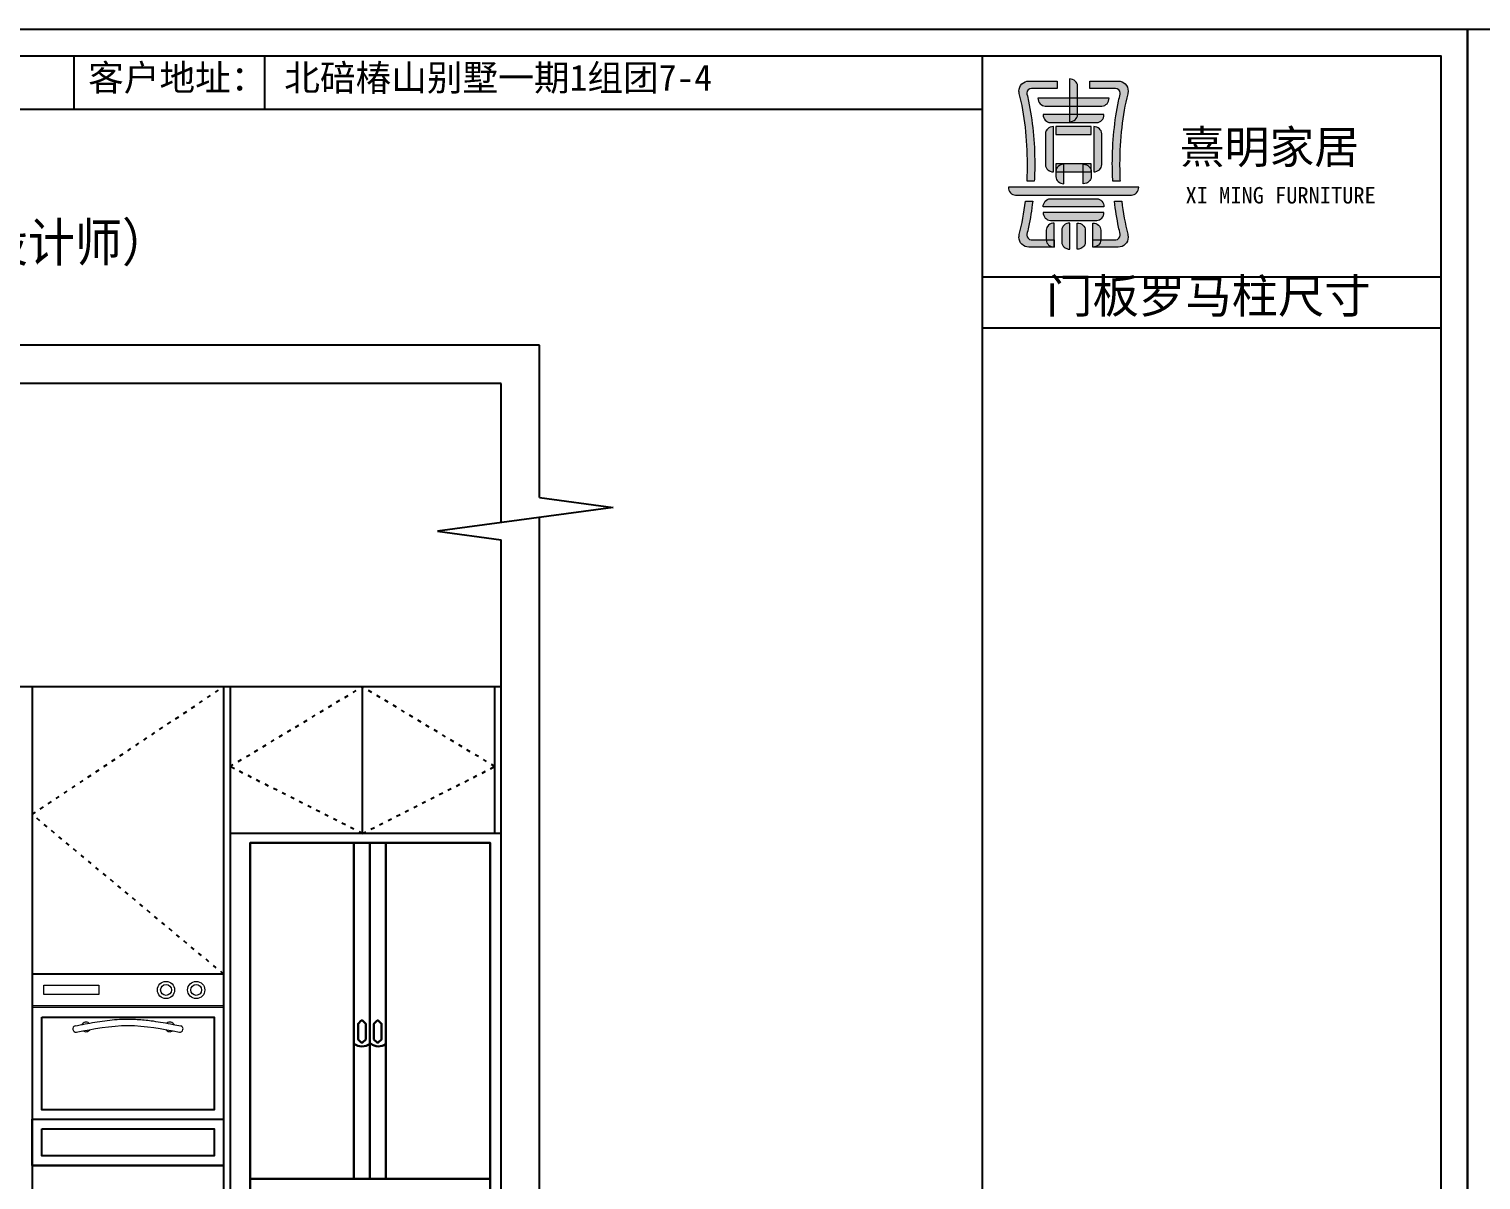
# Model space of a CAD drawing. Header units: millimetres. Extents: x -497855 to 324262, y -590254 to -173602.
# Drawn here: x -483856 to -479305, y -574011 to -570405 of the extents above; entities that cross this region are included whole.
import ezdxf

# ---------------------------------------------------------------- set-up
doc = ezdxf.new("R2010")
doc.units = ezdxf.units.MM
doc.linetypes.add('ACAD_ISO03W100', pattern=[30, 12, -18])
doc.linetypes.add('CENTERX2', pattern=[4, 2.5, -0.5, 0.5, -0.5])
for name, color, linetype in [('_U+56FE_U+5C42 1', 7, 'Continuous'), ('C', 145, 'Continuous'), ('水电图层', 4, 'Continuous')]:
    doc.layers.add(name, color=color, linetype=linetype)
doc.layers.add('实物线', color=7, linetype='Continuous', lineweight=20)
doc.styles.get("Standard").update_dxf_attribs({"font": 'txt', "bigfont": 'gbcbig.shx'})
doc.styles.add('宋体', font='', dxfattribs={"width": 0.9})
doc.styles.get('宋体').set_extended_font_data('SimSun')

# ---------------------------------------------------------------- blocks, each defined once
blk = doc.blocks.new('block 6')
at = {"layer": '_U+56FE_U+5C42 1'}
h = blk.add_hatch(color=12, dxfattribs=at)
h.dxf.hatch_style = 2
edge = h.paths.add_edge_path()
edge.add_spline(control_points=[(-140.58, 48.536), (-140.58, 48.536), (-140.58, 48.536), (-140.58, 48.536), (-140.58, 48.536), (-140.58, 48.768), (-140.75, 48.957), (-140.958, 48.957), (-140.958, 48.957), (-143.396, 48.957), (-143.396, 48.957), (-143.605, 48.957), (-143.774, 48.768), (-143.774, 48.536), (-143.774, 48.536), (-143.774, 48.536), (-143.774, 48.536), (-143.774, 48.536), (-140.58, 48.536), (-140.58, 48.536), (-140.58, 48.536)], knot_values=[0, 0, 0, 0, 0.0001, 0.0002, 1, 1, 1, 2, 2, 2, 3, 3, 3, 4, 4, 4, 5, 5, 5, 6, 6, 6, 6], degree=3, periodic=0)
h = blk.add_hatch(color=12, dxfattribs=at)
h.dxf.hatch_style = 2
edge = h.paths.add_edge_path()
edge.add_spline(control_points=[(-140.58, 48.246), (-140.58, 48.246), (-140.58, 48.246), (-140.58, 48.246), (-140.58, 48.246), (-140.58, 48.014), (-140.75, 47.825), (-140.958, 47.825), (-140.958, 47.825), (-143.396, 47.825), (-143.396, 47.825), (-143.605, 47.825), (-143.774, 48.014), (-143.774, 48.246), (-143.774, 48.246), (-143.774, 48.246), (-143.774, 48.246), (-143.774, 48.246), (-140.58, 48.246), (-140.58, 48.246), (-140.58, 48.246)], knot_values=[0, 0, 0, 0, 0.0001, 0.0002, 1, 1, 1, 2, 2, 2, 3, 3, 3, 4, 4, 4, 5, 5, 5, 6, 6, 6, 6], degree=3, periodic=0)
at = {"layer": '_U+56FE_U+5C42 1', "lineweight": 0}
for points in [[(-140.58, 48.536), (-140.58, 48.536), (-140.58, 48.536), (-140.58, 48.536), (-140.58, 48.768), (-140.75, 48.957), (-140.958, 48.957), (-140.958, 48.957), (-143.396, 48.957), (-143.396, 48.957), (-143.605, 48.957), (-143.774, 48.768), (-143.774, 48.536), (-143.774, 48.536), (-143.774, 48.536), (-143.774, 48.536), (-143.774, 48.536), (-140.58, 48.536), (-140.58, 48.536)], [(-140.58, 48.246), (-140.58, 48.246), (-140.58, 48.246), (-140.58, 48.246), (-140.58, 48.014), (-140.75, 47.825), (-140.958, 47.825), (-140.958, 47.825), (-143.396, 47.825), (-143.396, 47.825), (-143.605, 47.825), (-143.774, 48.014), (-143.774, 48.246), (-143.774, 48.246), (-143.774, 48.246), (-143.774, 48.246), (-143.774, 48.246), (-140.58, 48.246), (-140.58, 48.246)]]:
    blk.add_open_spline(points, degree=3, knots=[0, 0, 0, 0, 1, 1, 1, 2, 2, 2, 3, 3, 3, 4, 4, 4, 5, 5, 5, 6, 6, 6, 6], dxfattribs=at)
blk = doc.blocks.new('block 7')
at = {"layer": '_U+56FE_U+5C42 1'}
h = blk.add_hatch(color=12, dxfattribs=at)
h.dxf.hatch_style = 2
edge = h.paths.add_edge_path()
edge.add_spline(control_points=[(-143.188, 46.417), (-143.188, 46.417), (-143.188, 46.417), (-143.188, 46.417), (-143.188, 46.417), (-143.421, 46.417), (-143.609, 46.586), (-143.609, 46.795), (-143.609, 46.795), (-143.609, 47.304), (-143.609, 47.304), (-143.609, 47.513), (-143.421, 47.682), (-143.188, 47.682), (-143.188, 47.682), (-143.188, 47.682), (-143.188, 47.682), (-143.188, 47.682), (-143.188, 46.417), (-143.188, 46.417), (-143.188, 46.417)], knot_values=[0, 0, 0, 0, 0.0001, 0.0002, 1, 1, 1, 2, 2, 2, 3, 3, 3, 4, 4, 4, 5, 5, 5, 6, 6, 6, 6], degree=3, periodic=0)
h = blk.add_hatch(color=12, dxfattribs=at)
h.dxf.hatch_style = 2
edge = h.paths.add_edge_path()
edge.add_spline(control_points=[(-142.374, 46.31), (-142.374, 46.31), (-142.374, 46.31), (-142.374, 46.31), (-142.374, 46.31), (-142.606, 46.31), (-142.795, 46.479), (-142.795, 46.688), (-142.795, 46.688), (-142.795, 47.304), (-142.795, 47.304), (-142.795, 47.513), (-142.606, 47.682), (-142.374, 47.682), (-142.374, 47.682), (-142.374, 47.682), (-142.374, 47.682), (-142.374, 47.682), (-142.374, 46.31), (-142.374, 46.31), (-142.374, 46.31)], knot_values=[0, 0, 0, 0, 0.0001, 0.0002, 1, 1, 1, 2, 2, 2, 3, 3, 3, 4, 4, 4, 5, 5, 5, 6, 6, 6, 6], degree=3, periodic=0)
h = blk.add_hatch(color=12, dxfattribs=at)
h.dxf.hatch_style = 2
edge = h.paths.add_edge_path()
edge.add_spline(control_points=[(-141.98, 46.31), (-141.98, 46.31), (-141.98, 46.31), (-141.98, 46.31), (-141.98, 46.31), (-141.748, 46.31), (-141.559, 46.479), (-141.559, 46.688), (-141.559, 46.688), (-141.559, 47.304), (-141.559, 47.304), (-141.559, 47.513), (-141.748, 47.682), (-141.98, 47.682), (-141.98, 47.682), (-141.98, 47.682), (-141.98, 47.682), (-141.98, 47.682), (-141.98, 46.31), (-141.98, 46.31), (-141.98, 46.31)], knot_values=[0, 0, 0, 0, 0.0001, 0.0002, 1, 1, 1, 2, 2, 2, 3, 3, 3, 4, 4, 4, 5, 5, 5, 6, 6, 6, 6], degree=3, periodic=0)
h = blk.add_hatch(color=12, dxfattribs=at)
h.dxf.hatch_style = 2
edge = h.paths.add_edge_path()
edge.add_spline(control_points=[(-141.166, 46.417), (-141.166, 46.417), (-141.166, 46.417), (-141.166, 46.417), (-141.166, 46.417), (-140.934, 46.417), (-140.745, 46.586), (-140.745, 46.795), (-140.745, 46.795), (-140.745, 47.304), (-140.745, 47.304), (-140.745, 47.513), (-140.934, 47.682), (-141.166, 47.682), (-141.166, 47.682), (-141.166, 47.682), (-141.166, 47.682), (-141.166, 47.682), (-141.166, 46.417), (-141.166, 46.417), (-141.166, 46.417)], knot_values=[0, 0, 0, 0, 0.0001, 0.0002, 1, 1, 1, 2, 2, 2, 3, 3, 3, 4, 4, 4, 5, 5, 5, 6, 6, 6, 6], degree=3, periodic=0)
at = {"layer": '_U+56FE_U+5C42 1', "lineweight": 0}
for points in [[(-143.188, 46.417), (-143.188, 46.417), (-143.188, 46.417), (-143.188, 46.417), (-143.421, 46.417), (-143.609, 46.586), (-143.609, 46.795), (-143.609, 46.795), (-143.609, 47.304), (-143.609, 47.304), (-143.609, 47.513), (-143.421, 47.682), (-143.188, 47.682), (-143.188, 47.682), (-143.188, 47.682), (-143.188, 47.682), (-143.188, 47.682), (-143.188, 46.417), (-143.188, 46.417)], [(-142.374, 46.31), (-142.374, 46.31), (-142.374, 46.31), (-142.374, 46.31), (-142.606, 46.31), (-142.795, 46.479), (-142.795, 46.688), (-142.795, 46.688), (-142.795, 47.304), (-142.795, 47.304), (-142.795, 47.513), (-142.606, 47.682), (-142.374, 47.682), (-142.374, 47.682), (-142.374, 47.682), (-142.374, 47.682), (-142.374, 47.682), (-142.374, 46.31), (-142.374, 46.31)], [(-141.98, 46.31), (-141.98, 46.31), (-141.98, 46.31), (-141.98, 46.31), (-141.748, 46.31), (-141.559, 46.479), (-141.559, 46.688), (-141.559, 46.688), (-141.559, 47.304), (-141.559, 47.304), (-141.559, 47.513), (-141.748, 47.682), (-141.98, 47.682), (-141.98, 47.682), (-141.98, 47.682), (-141.98, 47.682), (-141.98, 47.682), (-141.98, 46.31), (-141.98, 46.31)], [(-141.166, 46.417), (-141.166, 46.417), (-141.166, 46.417), (-141.166, 46.417), (-140.934, 46.417), (-140.745, 46.586), (-140.745, 46.795), (-140.745, 46.795), (-140.745, 47.304), (-140.745, 47.304), (-140.745, 47.513), (-140.934, 47.682), (-141.166, 47.682), (-141.166, 47.682), (-141.166, 47.682), (-141.166, 47.682), (-141.166, 47.682), (-141.166, 46.417), (-141.166, 46.417)]]:
    blk.add_open_spline(points, degree=3, knots=[0, 0, 0, 0, 1, 1, 1, 2, 2, 2, 3, 3, 3, 4, 4, 4, 5, 5, 5, 6, 6, 6, 6], dxfattribs=at)
blk = doc.blocks.new('block 8')
at = {"layer": '_U+56FE_U+5C42 1'}
h = blk.add_hatch(color=12, dxfattribs=at)
h.dxf.hatch_style = 2
edge = h.paths.add_edge_path()
edge.add_spline(control_points=[(-143.236, 50.375), (-143.236, 50.375), (-143.236, 50.375), (-143.236, 50.375), (-143.236, 50.375), (-143.469, 50.375), (-143.657, 50.544), (-143.657, 50.753), (-143.657, 50.753), (-143.657, 52.376), (-143.657, 52.376), (-143.657, 52.585), (-143.469, 52.754), (-143.236, 52.754), (-143.236, 52.754), (-143.236, 52.754), (-143.236, 52.754), (-143.236, 52.754), (-143.236, 50.375), (-143.236, 50.375), (-143.236, 50.375)], knot_values=[0, 0, 0, 0, 0.0001, 0.0002, 1, 1, 1, 2, 2, 2, 3, 3, 3, 4, 4, 4, 5, 5, 5, 6, 6, 6, 6], degree=3, periodic=0)
h = blk.add_hatch(color=12, dxfattribs=at)
h.dxf.hatch_style = 2
edge = h.paths.add_edge_path()
edge.add_spline(control_points=[(-141.118, 52.754), (-141.118, 52.754), (-141.118, 52.754), (-141.118, 52.754), (-141.118, 52.754), (-140.885, 52.754), (-140.697, 52.585), (-140.697, 52.376), (-140.697, 52.376), (-140.697, 50.753), (-140.697, 50.753), (-140.697, 50.544), (-140.885, 50.375), (-141.118, 50.375), (-141.118, 50.375), (-141.118, 50.375), (-141.118, 50.375), (-141.118, 50.375), (-141.118, 52.754), (-141.118, 52.754), (-141.118, 52.754)], knot_values=[0, 0, 0, 0, 0.0001, 0.0002, 1, 1, 1, 2, 2, 2, 3, 3, 3, 4, 4, 4, 5, 5, 5, 6, 6, 6, 6], degree=3, periodic=0)
at = {"layer": '_U+56FE_U+5C42 1', "lineweight": 0}
for points in [[(-143.236, 50.375), (-143.236, 50.375), (-143.236, 50.375), (-143.236, 50.375), (-143.469, 50.375), (-143.657, 50.544), (-143.657, 50.753), (-143.657, 50.753), (-143.657, 52.376), (-143.657, 52.376), (-143.657, 52.585), (-143.469, 52.754), (-143.236, 52.754), (-143.236, 52.754), (-143.236, 52.754), (-143.236, 52.754), (-143.236, 52.754), (-143.236, 50.375), (-143.236, 50.375)], [(-141.118, 52.754), (-141.118, 52.754), (-141.118, 52.754), (-141.118, 52.754), (-140.885, 52.754), (-140.697, 52.585), (-140.697, 52.376), (-140.697, 52.376), (-140.697, 50.753), (-140.697, 50.753), (-140.697, 50.544), (-140.885, 50.375), (-141.118, 50.375), (-141.118, 50.375), (-141.118, 50.375), (-141.118, 50.375), (-141.118, 50.375), (-141.118, 52.754), (-141.118, 52.754)]]:
    blk.add_open_spline(points, degree=3, knots=[0, 0, 0, 0, 1, 1, 1, 2, 2, 2, 3, 3, 3, 4, 4, 4, 5, 5, 5, 6, 6, 6, 6], dxfattribs=at)
blk = doc.blocks.new('block 9')
at = {"layer": '_U+56FE_U+5C42 1'}
h = blk.add_hatch(color=12, dxfattribs=at)
h.dxf.hatch_style = 2
h.paths.add_polyline_path([(-141.246, 52.754), (-143.108, 52.754), (-143.108, 52.333), (-141.246, 52.333)])
h = blk.add_hatch(color=12, dxfattribs=at)
h.dxf.hatch_style = 2
h.paths.add_polyline_path([(-141.246, 50.796), (-143.108, 50.796), (-143.108, 50.375), (-141.246, 50.375)])
h = blk.add_hatch(color=12, dxfattribs=at)
h.dxf.hatch_style = 2
edge = h.paths.add_edge_path()
edge.add_spline(control_points=[(-142.687, 49.749), (-142.687, 49.749), (-142.687, 49.749), (-142.687, 49.749), (-142.687, 49.749), (-142.919, 49.749), (-143.108, 49.918), (-143.108, 50.126), (-143.108, 50.126), (-143.108, 50.396), (-143.108, 50.396), (-143.108, 50.605), (-142.919, 50.775), (-142.687, 50.775), (-142.687, 50.775), (-142.687, 50.775), (-142.687, 50.775), (-142.687, 50.775), (-142.687, 49.749), (-142.687, 49.749), (-142.687, 49.749)], knot_values=[0, 0, 0, 0, 0.0001, 0.0002, 1, 1, 1, 2, 2, 2, 3, 3, 3, 4, 4, 4, 5, 5, 5, 6, 6, 6, 6], degree=3, periodic=0)
h = blk.add_hatch(color=12, dxfattribs=at)
h.dxf.hatch_style = 2
edge = h.paths.add_edge_path()
edge.add_spline(control_points=[(-141.667, 49.749), (-141.667, 49.749), (-141.667, 49.749), (-141.667, 49.749), (-141.667, 49.749), (-141.434, 49.749), (-141.246, 49.918), (-141.246, 50.126), (-141.246, 50.126), (-141.246, 50.396), (-141.246, 50.396), (-141.246, 50.605), (-141.434, 50.775), (-141.667, 50.775), (-141.667, 50.775), (-141.667, 50.775), (-141.667, 50.775), (-141.667, 50.775), (-141.667, 49.749), (-141.667, 49.749), (-141.667, 49.749)], knot_values=[0, 0, 0, 0, 0.0001, 0.0002, 1, 1, 1, 2, 2, 2, 3, 3, 3, 4, 4, 4, 5, 5, 5, 6, 6, 6, 6], degree=3, periodic=0)
at = {"layer": '_U+56FE_U+5C42 1', "lineweight": 0}
for points in [[(-141.246, 52.754), (-143.108, 52.754), (-143.108, 52.333), (-141.246, 52.333), (-141.246, 52.754)], [(-141.246, 50.796), (-143.108, 50.796), (-143.108, 50.375), (-141.246, 50.375), (-141.246, 50.796)]]:
    blk.add_lwpolyline(points, dxfattribs=at)
for points in [[(-142.687, 49.749), (-142.687, 49.749), (-142.687, 49.749), (-142.687, 49.749), (-142.919, 49.749), (-143.108, 49.918), (-143.108, 50.126), (-143.108, 50.126), (-143.108, 50.396), (-143.108, 50.396), (-143.108, 50.605), (-142.919, 50.775), (-142.687, 50.775), (-142.687, 50.775), (-142.687, 50.775), (-142.687, 50.775), (-142.687, 50.775), (-142.687, 49.749), (-142.687, 49.749)], [(-141.667, 49.749), (-141.667, 49.749), (-141.667, 49.749), (-141.667, 49.749), (-141.434, 49.749), (-141.246, 49.918), (-141.246, 50.126), (-141.246, 50.126), (-141.246, 50.396), (-141.246, 50.396), (-141.246, 50.605), (-141.434, 50.775), (-141.667, 50.775), (-141.667, 50.775), (-141.667, 50.775), (-141.667, 50.775), (-141.667, 50.775), (-141.667, 49.749), (-141.667, 49.749)]]:
    blk.add_open_spline(points, degree=3, knots=[0, 0, 0, 0, 1, 1, 1, 2, 2, 2, 3, 3, 3, 4, 4, 4, 5, 5, 5, 6, 6, 6, 6], dxfattribs=at)
blk = doc.blocks.new('hdhdf')
at = {"color": 255}
blk.add_lwpolyline([(23.1, -273.5), (563.1, -273.5), (563.1, -563.5), (23.1, -563.5)], close=True, dxfattribs=at)
at = {"layer": '实物线', "color": 7, "ltscale": 0.5}
for p, q in [((-6.9, -138.5), (593.1, -138.5)), ((-6.9, -138.5), (-6.9, -593.5)), ((-6.9, -593.5), (-6.9, -138.5)), ((593.1, -138.5), (593.1, -238.5)), ((593.1, -138.5), (593.1, -288.5)), ((593.1, -593.5), (593.1, -138.5)), ((593.1, -138.5), (593.1, -593.5)), ((593.1, -238.5), (-6.9, -238.5)), ((593.1, -243.5), (-6.9, -243.5)), ((593.1, -238.5), (593.1, -593.5)), ((-6.9, -593.5), (593.1, -593.5))]:
    blk.add_line(p, q, dxfattribs=at)
blk.add_lwpolyline([(29.5, -173.8), (202, -173.8), (202, -203.2), (29.5, -203.2)], close=True, dxfattribs=at)
for centre, radius in [((412.4, -188.5), 27), ((412.4, -188.5), 17), ((507, -188.5), 27), ((507, -188.5), 17)]:
    blk.add_circle(centre, radius, dxfattribs=at)
for centre, radius, start, end in [((130.3, -310.5), 10, 107.9829, 276.9581), ((161.5, -304.3), 15, 50.7888, 150.367), ((161.5, -304.3), 15, 234.0165, 327.1412), ((424.6, -304.3), 15, 212.8588, 305.9835), ((424.6, -304.3), 15, 29.633, 129.2112), ((455.8, -310.5), 10, 263.0419, 72.0171)]:
    blk.add_arc(centre, radius, start, end, dxfattribs=at)
blk.add_open_spline([(127.2, -301), (137.7, -299), (148.2, -296.9), (179.1, -291.2), (199.6, -287.6), (240.9, -282.1), (261.8, -280.2), (286.6, -279.6), (290.3, -279.6), (297.8, -279.6), (301.6, -279.7), (312.8, -280), (320.2, -280.4), (342.4, -282), (357.2, -283.6), (392.9, -288.6), (413.7, -292.3), (442.6, -297.8), (450.8, -299.4), (458.9, -301)], degree=3, knots=[0, 0, 0, 0, 31.638865, 31.638865, 92.600143, 92.600143, 153.561421, 153.561421, 164.367647, 164.367647, 175.173874, 175.173874, 196.786327, 196.786327, 240.011233, 240.011233, 302.099201, 302.099201, 326.773065, 326.773065, 326.773065, 326.773065], dxfattribs=at)
blk.add_spline([(131, -320.7), (293.1, -299.6), (455.1, -320.7)], degree=3, dxfattribs=at)
blk = doc.blocks.new('tgyu')
at = {"color": 4, "lineweight": 30}
for p, q in [((-457099.3, -542019.5), (-457099.3, -543072.4)), ((-457049.3, -542019.5), (-457049.3, -543072.4)), ((-456999.3, -542019.5), (-456999.3, -543072.4)), ((-457424.3, -543072.4), (-456672.3, -543072.4)), ((-457424.3, -543112.4), (-456672.3, -543112.4)), ((-457099.3, -543112.4), (-457099.3, -543830.5)), ((-457049.3, -543112.4), (-457049.3, -543830.5)), ((-456999.3, -543112.4), (-456999.3, -543830.5)), ((-456672.3, -543830.5), (-457424.3, -543830.5)), ((-456672.3, -543850.5), (-457424.3, -543850.5)), ((-456672.3, -543870.5), (-457424.3, -543870.5)), ((-456672.3, -543890.5), (-457424.3, -543890.5)), ((-456672.3, -543910.5), (-457424.3, -543910.5))]:
    blk.add_line(p, q, dxfattribs=at)
at = {"color": 4, "lineweight": 30, "elevation": 0}
for points in [[(-457424.3, -543930.5), (-456672.3, -543930.5), (-456672.3, -542019.5), (-457424.3, -542019.5)], [(-457076.4, -542576.2), (-457072.3, -542576.2), (-457062.3, -542586.2), (-457062.3, -542635.2), (-457072.3, -542645.2), (-457076.4, -542645.2), (-457086.4, -542635.2), (-457086.4, -542586.2)], [(-457077.3, -543182), (-457073.3, -543182), (-457063.3, -543192), (-457063.3, -543241), (-457073.3, -543251), (-457077.3, -543251), (-457087.3, -543241), (-457087.3, -543192)]]:
    blk.add_lwpolyline(points, close=True, dxfattribs=at)
at = {"color": 4, "lineweight": 30}
for points in [[(-457026.8, -542576.2), (-457022.8, -542576.2), (-457012.8, -542586.2), (-457012.8, -542635.2), (-457022.8, -542645.2), (-457026.8, -542645.2), (-457036.8, -542635.2), (-457036.8, -542586.2)], [(-457025.6, -543182), (-457021.6, -543182), (-457011.6, -543192), (-457011.6, -543241), (-457021.6, -543251), (-457025.6, -543251), (-457035.6, -543241), (-457035.6, -543192)]]:
    blk.add_lwpolyline(points, close=True, dxfattribs=at)
for centre, radius, start, end in [((-457074.3, -542617.2), 40.1, 231.3755, 308.6245), ((-457021.6, -542617.2), 40.1, 231.3755, 303.7905), ((-457074.3, -543216.1), 51, 60.6673, 119.3327), ((-457024.4, -543216.1), 51, 60.6673, 119.3327)]:
    blk.add_arc(centre, radius, start, end, dxfattribs=at)

msp = doc.modelspace()

# ---------------------------------------------------------------- hatches: boundary and pattern name
at = {"layer": '_U+56FE_U+5C42 1'}
h = msp.add_hatch(color=12, dxfattribs=at)
h.dxf.hatch_style = 2
edge = h.paths.add_edge_path()
edge.add_spline(control_points=[(-480752.94, -570605.68), (-480752.94, -570605.68), (-480752.85, -570606.09), (-480752.72, -570606.51), (-480752.59, -570606.91), (-480735.79, -570673.32), (-480726.91, -570749.23), (-480726.91, -570828.35), (-480726.91, -570846.33), (-480727.42, -570864.13), (-480728.29, -570881.69), (-480728.29, -570881.69), (-480705.37, -570881.69), (-480705.37, -570881.69), (-480704.49, -570864.09), (-480704, -570846.33), (-480704, -570828.35), (-480704, -570758.85), (-480710.79, -570691.69), (-480723.62, -570630.87), (-480725.14, -570623.67), (-480726.73, -570616.52), (-480728.38, -570609.47), (-480728.38, -570609.47), (-480728.32, -570609.47), (-480728.32, -570609.47), (-480728.58, -570608.37), (-480728.76, -570607.23), (-480728.76, -570606), (-480728.76, -570597.78), (-480722.07, -570591.09), (-480713.83, -570591.09), (-480713.83, -570591.09), (-480633.4, -570591.09), (-480633.4, -570591.09), (-480633.4, -570591.09), (-480633.4, -570568.16), (-480633.4, -570568.16), (-480633.4, -570568.16), (-480722.14, -570568.16), (-480722.14, -570568.16), (-480739.49, -570568.16), (-480753.55, -570582.24), (-480753.55, -570599.6), (-480753.55, -570601.68), (-480753.32, -570603.69), (-480752.94, -570605.68)], knot_values=[0, 0, 0, 0, 0.0001, 1, 1, 1, 2, 2, 2, 3, 3, 3, 4, 4, 4, 5, 5, 5, 6, 6, 6, 7, 7, 7, 8, 8, 8, 9, 9, 9, 10, 10, 10, 11, 11, 11, 12, 12, 12, 13, 13, 13, 14, 14, 14, 15, 15, 15, 15], degree=3, periodic=0)
h = msp.add_hatch(color=12, dxfattribs=at)
h.dxf.hatch_style = 2
edge = h.paths.add_edge_path()
edge.add_spline(control_points=[(-480594.98, -570695.78), (-480594.98, -570695.78), (-480594.98, -570695.78), (-480594.98, -570561.38), (-480594.98, -570561.38), (-480594.98, -570561.38), (-480594.98, -570561.38), (-480594.98, -570561.38), (-480581.12, -570561.38), (-480569.89, -570571.49), (-480569.89, -570583.94), (-480569.89, -570583.94), (-480569.89, -570673.21), (-480569.89, -570673.21), (-480569.89, -570685.66), (-480581.12, -570695.78), (-480594.98, -570695.78), (-480594.98, -570695.78), (-480594.98, -570695.78), (-480594.98, -570695.78)], knot_values=[0, 0, 0, 0, 0.0001, 1, 1, 1, 2, 2, 2, 3, 3, 3, 4, 4, 4, 5, 5, 5, 6, 6, 6, 6], degree=3, periodic=0)
h = msp.add_hatch(color=12, dxfattribs=at)
h.dxf.hatch_style = 2
edge = h.paths.add_edge_path()
edge.add_spline(control_points=[(-480451.58, -570591.15), (-480451.58, -570591.15), (-480451.4, -570591.15), (-480451.24, -570591.09), (-480451.04, -570591.09), (-480442.8, -570591.09), (-480436.11, -570597.78), (-480436.11, -570606), (-480436.11, -570607.09), (-480436.19, -570608.08), (-480436.42, -570609.09), (-480436.42, -570609.09), (-480436.37, -570609.09), (-480436.37, -570609.09), (-480438.1, -570616.3), (-480439.69, -570623.53), (-480441.25, -570630.87), (-480454.06, -570691.69), (-480460.87, -570758.85), (-480460.87, -570828.35), (-480460.87, -570846.33), (-480460.38, -570864.09), (-480459.5, -570881.69), (-480459.5, -570881.69), (-480436.58, -570881.69), (-480436.58, -570881.69), (-480437.49, -570864.13), (-480437.94, -570846.33), (-480437.94, -570828.35), (-480437.94, -570749.96), (-480429.27, -570674.65), (-480412.75, -570608.64), (-480412.46, -570607.48), (-480412.13, -570606.4), (-480411.83, -570605.26), (-480411.48, -570603.4), (-480411.25, -570601.52), (-480411.25, -570599.6), (-480411.25, -570582.24), (-480425.33, -570568.16), (-480442.67, -570568.16), (-480442.67, -570568.16), (-480531.48, -570568.16), (-480531.48, -570568.16), (-480531.48, -570568.16), (-480531.48, -570591.09), (-480531.48, -570591.09), (-480531.48, -570591.09), (-480451.58, -570591.09), (-480451.58, -570591.09), (-480451.58, -570591.09), (-480451.58, -570591.15), (-480451.58, -570591.15)], knot_values=[0, 0, 0, 0, 0.0001, 1, 1, 1, 2, 2, 2, 3, 3, 3, 4, 4, 4, 5, 5, 5, 6, 6, 6, 7, 7, 7, 8, 8, 8, 9, 9, 9, 10, 10, 10, 11, 11, 11, 12, 12, 12, 13, 13, 13, 14, 14, 14, 15, 15, 15, 16, 16, 16, 17, 17, 17, 17], degree=3, periodic=0)
h = msp.add_hatch(color=12, dxfattribs=at)
h.dxf.hatch_style = 2
edge = h.paths.add_edge_path()
edge.add_spline(control_points=[(-480693.99, -570621.33), (-480693.99, -570621.33), (-480693.99, -570621.33), (-480470.88, -570621.33), (-480470.88, -570621.33), (-480470.88, -570621.33), (-480470.88, -570621.33), (-480470.88, -570621.33), (-480470.88, -570635.19), (-480480.98, -570646.39), (-480493.44, -570646.39), (-480493.44, -570646.39), (-480671.42, -570646.39), (-480671.42, -570646.39), (-480683.89, -570646.39), (-480693.99, -570635.19), (-480693.99, -570621.33), (-480693.99, -570621.33), (-480693.99, -570621.33), (-480693.99, -570621.33)], knot_values=[0, 0, 0, 0, 0.0001, 1, 1, 1, 2, 2, 2, 3, 3, 3, 4, 4, 4, 5, 5, 5, 6, 6, 6, 6], degree=3, periodic=0)
h = msp.add_hatch(color=12, dxfattribs=at)
h.dxf.hatch_style = 2
edge = h.paths.add_edge_path()
edge.add_spline(control_points=[(-480677.62, -570673.12), (-480677.62, -570673.12), (-480677.62, -570673.12), (-480487.26, -570673.12), (-480487.26, -570673.12), (-480487.26, -570673.12), (-480487.26, -570673.12), (-480487.26, -570673.12), (-480487.26, -570686.96), (-480497.38, -570698.2), (-480509.79, -570698.2), (-480509.79, -570698.2), (-480655.08, -570698.2), (-480655.08, -570698.2), (-480667.53, -570698.2), (-480677.62, -570686.96), (-480677.62, -570673.12), (-480677.62, -570673.12), (-480677.62, -570673.12), (-480677.62, -570673.12)], knot_values=[0, 0, 0, 0, 0.0001, 1, 1, 1, 2, 2, 2, 3, 3, 3, 4, 4, 4, 5, 5, 5, 6, 6, 6, 6], degree=3, periodic=0)
h = msp.add_hatch(color=12, dxfattribs=at)
h.dxf.hatch_style = 2
edge = h.paths.add_edge_path()
edge.add_spline(control_points=[(-480786.58, -570900.27), (-480786.58, -570900.27), (-480786.58, -570900.27), (-480378.29, -570900.27), (-480378.29, -570900.27), (-480378.29, -570900.27), (-480378.29, -570900.27), (-480378.29, -570900.27), (-480378.29, -570914.09), (-480388.35, -570925.39), (-480400.8, -570925.39), (-480400.8, -570925.39), (-480764.05, -570925.39), (-480764.05, -570925.39), (-480776.5, -570925.39), (-480786.58, -570914.09), (-480786.58, -570900.27), (-480786.58, -570900.27), (-480786.58, -570900.27), (-480786.58, -570900.27)], knot_values=[0, 0, 0, 0, 0.0001, 1, 1, 1, 2, 2, 2, 3, 3, 3, 4, 4, 4, 5, 5, 5, 6, 6, 6, 6], degree=3, periodic=0)
h = msp.add_hatch(color=12, dxfattribs=at)
h.dxf.hatch_style = 2
edge = h.paths.add_edge_path()
edge.add_spline(control_points=[(-480715.19, -571065.57), (-480715.19, -571065.57), (-480722.79, -571064.9), (-480728.76, -571058.57), (-480728.76, -571050.77), (-480728.76, -571049.86), (-480728.65, -571049.01), (-480728.5, -571048.16), (-480728.5, -571048.16), (-480728.63, -571048.16), (-480728.63, -571048.16), (-480726.9, -571040.79), (-480725.2, -571033.35), (-480723.64, -571025.81), (-480718.1, -570999.57), (-480713.61, -570972.27), (-480710.45, -570943.95), (-480710.45, -570943.95), (-480733.46, -570943.95), (-480733.46, -570943.95), (-480737.76, -570980.87), (-480744.12, -571016.23), (-480752.47, -571049.27), (-480752.61, -571049.93), (-480752.79, -571050.59), (-480752.95, -571051.27), (-480753.32, -571053.17), (-480753.55, -571055.09), (-480753.55, -571057.09), (-480753.55, -571074.44), (-480739.49, -571088.48), (-480722.14, -571088.48), (-480722.14, -571088.48), (-480642.7, -571088.48), (-480642.7, -571088.48), (-480642.7, -571088.48), (-480642.7, -571065.57), (-480642.7, -571065.57), (-480642.7, -571065.57), (-480715.19, -571065.57), (-480715.19, -571065.57)], knot_values=[0, 0, 0, 0, 0.0001, 1, 1, 1, 2, 2, 2, 3, 3, 3, 4, 4, 4, 5, 5, 5, 6, 6, 6, 7, 7, 7, 8, 8, 8, 9, 9, 9, 10, 10, 10, 11, 11, 11, 12, 12, 12, 13, 13, 13, 13], degree=3, periodic=0)
h = msp.add_hatch(color=12, dxfattribs=at)
h.dxf.hatch_style = 2
edge = h.paths.add_edge_path()
edge.add_spline(control_points=[(-480411.79, -571051.74), (-480411.79, -571051.74), (-480412.13, -571050.51), (-480412.41, -571049.28), (-480412.73, -571048.04), (-480420.9, -571015.4), (-480427.19, -570980.47), (-480431.42, -570943.95), (-480431.42, -570943.95), (-480454.44, -570943.95), (-480454.44, -570943.95), (-480451.24, -570972.23), (-480446.74, -570999.57), (-480441.25, -571025.81), (-480439.69, -571033.13), (-480438.1, -571040.34), (-480436.4, -571047.48), (-480436.4, -571047.48), (-480436.49, -571047.48), (-480436.49, -571047.48), (-480436.24, -571048.56), (-480436.08, -571049.65), (-480436.08, -571050.77), (-480436.08, -571058.57), (-480442.04, -571064.9), (-480449.67, -571065.57), (-480449.67, -571065.57), (-480522.17, -571065.57), (-480522.17, -571065.57), (-480522.17, -571065.57), (-480522.17, -571088.48), (-480522.17, -571088.48), (-480522.17, -571088.48), (-480442.67, -571088.48), (-480442.67, -571088.48), (-480425.33, -571088.48), (-480411.25, -571074.44), (-480411.25, -571057.09), (-480411.25, -571055.25), (-480411.48, -571053.46), (-480411.79, -571051.74)], knot_values=[0, 0, 0, 0, 0.0001, 1, 1, 1, 2, 2, 2, 3, 3, 3, 4, 4, 4, 5, 5, 5, 6, 6, 6, 7, 7, 7, 8, 8, 8, 9, 9, 9, 10, 10, 10, 11, 11, 11, 12, 12, 12, 13, 13, 13, 13], degree=3, periodic=0)

# ---------------------------------------------------------------- linework, layer by layer
at = {"color": 7}
for p, q in [((-483714.46, -570655.93), (-483714.46, -570489.35)), ((-483116.77, -570655.93), (-483116.77, -570489.35)), ((-480868.35, -570489.35), (-480868.35, -576937.38)), ((-488517.3, -570655.93), (-480868.35, -570655.93)), ((-480868.35, -571181.86), (-479431.66, -571181.86)), ((-480868.35, -571341.49), (-479431.66, -571341.49))]:
    msp.add_line(p, q, dxfattribs=at)
for points in [[(-479347.53, -577021.51), (-488601.43, -577021.51), (-488601.43, -570405.23), (-479347.53, -570405.23)], [(-488601.43, -570405.23), (-479347.53, -570405.23), (-479347.53, -577021.51), (-488601.43, -577021.51)], [(-470093.63, -577021.51), (-479347.53, -577021.51), (-479347.53, -570405.23), (-470093.63, -570405.23)], [(-479347.53, -570405.23), (-470093.63, -570405.23), (-470093.63, -577021.51), (-479347.53, -577021.51)], [(-488517.3, -570489.35), (-479431.66, -570489.35), (-479431.66, -576937.38), (-488517.3, -576937.38)]]:
    msp.add_lwpolyline(points, close=True, dxfattribs=at)
at = {"layer": '_U+56FE_U+5C42 1', "lineweight": 0}
for points, knots in [([(-480722.14, -570568.16), (-480739.49, -570568.16), (-480753.55, -570582.24), (-480753.55, -570599.6), (-480753.55, -570601.68), (-480753.32, -570603.69), (-480752.94, -570605.68), (-480752.85, -570606.09), (-480752.72, -570606.51), (-480752.59, -570606.91), (-480735.79, -570673.32), (-480726.91, -570749.23), (-480726.91, -570828.35), (-480726.91, -570846.33), (-480727.42, -570864.13), (-480728.29, -570881.69), (-480728.29, -570881.69), (-480705.37, -570881.69), (-480705.37, -570881.69), (-480704.49, -570864.09), (-480704, -570846.33), (-480704, -570828.35), (-480704, -570758.85), (-480710.79, -570691.69), (-480723.62, -570630.87), (-480725.14, -570623.67), (-480726.73, -570616.52), (-480728.38, -570609.47), (-480728.38, -570609.47), (-480728.32, -570609.47), (-480728.32, -570609.47), (-480728.58, -570608.37), (-480728.76, -570607.23), (-480728.76, -570606), (-480728.76, -570597.78), (-480722.07, -570591.09), (-480713.83, -570591.09), (-480713.83, -570591.09), (-480633.4, -570591.09), (-480633.4, -570591.09), (-480633.4, -570591.09), (-480633.4, -570568.16), (-480633.4, -570568.16), (-480633.4, -570568.16), (-480722.14, -570568.16), (-480722.14, -570568.16)], [0, 0, 0, 0, 1, 1, 1, 2, 2, 2, 3, 3, 3, 4, 4, 4, 5, 5, 5, 6, 6, 6, 7, 7, 7, 8, 8, 8, 9, 9, 9, 10, 10, 10, 11, 11, 11, 12, 12, 12, 13, 13, 13, 14, 14, 14, 15, 15, 15, 15]), ([(-480594.98, -570561.38), (-480594.98, -570561.38), (-480594.98, -570561.38), (-480594.98, -570561.38), (-480581.12, -570561.38), (-480569.89, -570571.49), (-480569.89, -570583.94), (-480569.89, -570583.94), (-480569.89, -570673.21), (-480569.89, -570673.21), (-480569.89, -570685.66), (-480581.12, -570695.78), (-480594.98, -570695.78), (-480594.98, -570695.78), (-480594.98, -570695.78), (-480594.98, -570695.78), (-480594.98, -570695.78), (-480594.98, -570561.38), (-480594.98, -570561.38)], [0, 0, 0, 0, 1, 1, 1, 2, 2, 2, 3, 3, 3, 4, 4, 4, 5, 5, 5, 6, 6, 6, 6]), ([(-480442.67, -570568.16), (-480442.67, -570568.16), (-480442.67, -570568.16), (-480531.48, -570568.16), (-480531.48, -570568.16), (-480531.48, -570568.16), (-480531.48, -570591.09), (-480531.48, -570591.09), (-480531.48, -570591.09), (-480451.58, -570591.09), (-480451.58, -570591.09), (-480451.58, -570591.09), (-480451.58, -570591.15), (-480451.58, -570591.15), (-480451.4, -570591.15), (-480451.24, -570591.09), (-480451.04, -570591.09), (-480442.8, -570591.09), (-480436.11, -570597.78), (-480436.11, -570606), (-480436.11, -570607.09), (-480436.19, -570608.08), (-480436.42, -570609.09), (-480436.42, -570609.09), (-480436.37, -570609.09), (-480436.37, -570609.09), (-480438.1, -570616.3), (-480439.69, -570623.53), (-480441.25, -570630.87), (-480454.06, -570691.69), (-480460.87, -570758.85), (-480460.87, -570828.35), (-480460.87, -570846.33), (-480460.38, -570864.09), (-480459.5, -570881.69), (-480459.5, -570881.69), (-480436.58, -570881.69), (-480436.58, -570881.69), (-480437.49, -570864.13), (-480437.94, -570846.33), (-480437.94, -570828.35), (-480437.94, -570749.96), (-480429.27, -570674.65), (-480412.75, -570608.64), (-480412.46, -570607.48), (-480412.13, -570606.4), (-480411.83, -570605.26), (-480411.48, -570603.4), (-480411.25, -570601.52), (-480411.25, -570599.6), (-480411.25, -570582.24), (-480425.33, -570568.16), (-480442.67, -570568.16)], [0, 0, 0, 0, 0, 1, 1, 1, 2, 2, 2, 3, 3, 3, 4, 4, 4, 5, 5, 5, 6, 6, 6, 7, 7, 7, 8, 8, 8, 9, 9, 9, 10, 10, 10, 11, 11, 11, 12, 12, 12, 13, 13, 13, 14, 14, 14, 15, 15, 15, 16, 16, 16, 17, 17, 17, 17]), ([(-480470.88, -570621.33), (-480470.88, -570621.33), (-480470.88, -570621.33), (-480470.88, -570621.33), (-480470.88, -570635.19), (-480480.98, -570646.39), (-480493.44, -570646.39), (-480493.44, -570646.39), (-480671.42, -570646.39), (-480671.42, -570646.39), (-480683.89, -570646.39), (-480693.99, -570635.19), (-480693.99, -570621.33), (-480693.99, -570621.33), (-480693.99, -570621.33), (-480693.99, -570621.33), (-480693.99, -570621.33), (-480470.88, -570621.33), (-480470.88, -570621.33)], [0, 0, 0, 0, 1, 1, 1, 2, 2, 2, 3, 3, 3, 4, 4, 4, 5, 5, 5, 6, 6, 6, 6]), ([(-480487.26, -570673.12), (-480487.26, -570673.12), (-480487.26, -570673.12), (-480487.26, -570673.12), (-480487.26, -570686.96), (-480497.38, -570698.2), (-480509.79, -570698.2), (-480509.79, -570698.2), (-480655.08, -570698.2), (-480655.08, -570698.2), (-480667.53, -570698.2), (-480677.62, -570686.96), (-480677.62, -570673.12), (-480677.62, -570673.12), (-480677.62, -570673.12), (-480677.62, -570673.12), (-480677.62, -570673.12), (-480487.26, -570673.12), (-480487.26, -570673.12)], [0, 0, 0, 0, 1, 1, 1, 2, 2, 2, 3, 3, 3, 4, 4, 4, 5, 5, 5, 6, 6, 6, 6]), ([(-480378.29, -570900.27), (-480378.29, -570900.27), (-480378.29, -570900.27), (-480378.29, -570900.27), (-480378.29, -570914.09), (-480388.35, -570925.39), (-480400.8, -570925.39), (-480400.8, -570925.39), (-480764.05, -570925.39), (-480764.05, -570925.39), (-480776.5, -570925.39), (-480786.58, -570914.09), (-480786.58, -570900.27), (-480786.58, -570900.27), (-480786.58, -570900.27), (-480786.58, -570900.27), (-480786.58, -570900.27), (-480378.29, -570900.27), (-480378.29, -570900.27)], [0, 0, 0, 0, 1, 1, 1, 2, 2, 2, 3, 3, 3, 4, 4, 4, 5, 5, 5, 6, 6, 6, 6]), ([(-480715.19, -571065.57), (-480722.79, -571064.9), (-480728.76, -571058.57), (-480728.76, -571050.77), (-480728.76, -571049.86), (-480728.65, -571049.01), (-480728.5, -571048.16), (-480728.5, -571048.16), (-480728.63, -571048.16), (-480728.63, -571048.16), (-480726.9, -571040.79), (-480725.2, -571033.35), (-480723.64, -571025.81), (-480718.1, -570999.57), (-480713.61, -570972.27), (-480710.45, -570943.95), (-480710.45, -570943.95), (-480733.46, -570943.95), (-480733.46, -570943.95), (-480737.76, -570980.87), (-480744.12, -571016.23), (-480752.47, -571049.27), (-480752.61, -571049.93), (-480752.79, -571050.59), (-480752.95, -571051.27), (-480753.32, -571053.17), (-480753.55, -571055.09), (-480753.55, -571057.09), (-480753.55, -571074.44), (-480739.49, -571088.48), (-480722.14, -571088.48), (-480722.14, -571088.48), (-480642.7, -571088.48), (-480642.7, -571088.48), (-480642.7, -571088.48), (-480642.7, -571065.57), (-480642.7, -571065.57), (-480642.7, -571065.57), (-480715.19, -571065.57), (-480715.19, -571065.57)], [0, 0, 0, 0, 1, 1, 1, 2, 2, 2, 3, 3, 3, 4, 4, 4, 5, 5, 5, 6, 6, 6, 7, 7, 7, 8, 8, 8, 9, 9, 9, 10, 10, 10, 11, 11, 11, 12, 12, 12, 13, 13, 13, 13]), ([(-480411.79, -571051.74), (-480412.13, -571050.51), (-480412.41, -571049.28), (-480412.73, -571048.04), (-480420.9, -571015.4), (-480427.19, -570980.47), (-480431.42, -570943.95), (-480431.42, -570943.95), (-480454.44, -570943.95), (-480454.44, -570943.95), (-480451.24, -570972.23), (-480446.74, -570999.57), (-480441.25, -571025.81), (-480439.69, -571033.13), (-480438.1, -571040.34), (-480436.4, -571047.48), (-480436.4, -571047.48), (-480436.49, -571047.48), (-480436.49, -571047.48), (-480436.24, -571048.56), (-480436.08, -571049.65), (-480436.08, -571050.77), (-480436.08, -571058.57), (-480442.04, -571064.9), (-480449.67, -571065.57), (-480449.67, -571065.57), (-480522.17, -571065.57), (-480522.17, -571065.57), (-480522.17, -571065.57), (-480522.17, -571088.48), (-480522.17, -571088.48), (-480522.17, -571088.48), (-480442.67, -571088.48), (-480442.67, -571088.48), (-480425.33, -571088.48), (-480411.25, -571074.44), (-480411.25, -571057.09), (-480411.25, -571055.25), (-480411.48, -571053.46), (-480411.79, -571051.74)], [0, 0, 0, 0, 1, 1, 1, 2, 2, 2, 3, 3, 3, 4, 4, 4, 5, 5, 5, 6, 6, 6, 7, 7, 7, 8, 8, 8, 9, 9, 9, 10, 10, 10, 11, 11, 11, 12, 12, 12, 13, 13, 13, 13])]:
    msp.add_open_spline(points, degree=3, knots=knots, dxfattribs=at)
at = {"layer": '水电图层', "color": 2}
for p, q in [((-482256.25, -571395.68), (-486756.25, -571395.68)), ((-482256.25, -571873.04), (-482256.25, -571395.68)), ((-482376.25, -571515.68), (-486756.25, -571515.68)), ((-482376.25, -571951.64), (-482376.25, -571515.68)), ((-482256.25, -571873.04), (-482025.72, -571904.67)), ((-482025.72, -571904.67), (-482576.42, -571978.47)), ((-482256.25, -574865.68), (-482256.25, -571935.56)), ((-482576.42, -571978.47), (-482376.25, -572005.57)), ((-482376.25, -574865.68), (-482376.25, -572005.57))]:
    msp.add_line(p, q, dxfattribs=at)
at = {"layer": '水电图层', "color": 255}
for p, q in [((-482376.25, -572465.68), (-485826.25, -572465.68)), ((-483846.25, -572465.68), (-483846.25, -574865.68)), ((-483246.25, -572465.68), (-483246.25, -574865.68)), ((-483226.25, -572465.68), (-483226.25, -574865.68)), ((-482811.25, -572925.68), (-482811.25, -572465.68)), ((-482396.25, -572925.68), (-482396.25, -572465.68)), ((-482376.25, -572925.68), (-483226.25, -572925.68)), ((-483246.25, -573365.68), (-483846.25, -573365.68)), ((-483846.25, -573965.68), (-483246.25, -573965.68))]:
    msp.add_line(p, q, dxfattribs=at)
at = {"layer": '水电图层', "color": 8, "linetype": 'ACAD_ISO03W100'}
for p, q in [((-483846.25, -572865.68), (-483246.25, -572465.68)), ((-483226.25, -572715.68), (-482811.25, -572465.68)), ((-482396.25, -572715.68), (-482811.25, -572465.68)), ((-482811.25, -572925.68), (-483226.25, -572715.68)), ((-482811.25, -572925.68), (-482396.25, -572715.68)), ((-483246.25, -573365.68), (-483846.25, -572865.68))]:
    msp.add_line(p, q, dxfattribs=at)
at = {"layer": '水电图层', "color": 255}
for points in [[(-483846.25, -573820.68), (-483246.25, -573820.68), (-483246.25, -573965.68), (-483846.25, -573965.68)], [(-483816.25, -573850.68), (-483276.25, -573850.68), (-483276.25, -573935.68), (-483816.25, -573935.68)]]:
    msp.add_lwpolyline(points, close=True, dxfattribs=at)

# ---------------------------------------------------------------- block references
at = {"color": 7, "linetype": 'CENTERX2', "lineweight": 5}
msp.add_blockref('hdhdf', (-483839.31, -573227.19), dxfattribs=at)
at = {"layer": '_U+56FE_U+5C42 1', "xscale": 59.60413078527199, "yscale": 59.60413078538841, "zscale": 59.604130785316}
for name in ['block 8', 'block 9', 'block 6', 'block 7']:
    msp.add_blockref(name, (-472108.1, -573855.13), dxfattribs=at)
at = {"layer": '水电图层', "color": 255}
msp.add_blockref('tgyu', (-25738.66, -30935.17), dxfattribs=at)

# ---------------------------------------------------------------- texts
at = {"color": 7, "attachment_point": 1}
for s, insert, char_height in [('{\\fKaiTi|b0|i0|c134|p49;客户地址： 北碚椿山别墅一期1组团7-4}', (-483671.09, -570516.63), 81.9625), ('{\\fKaiTi|b0|i0|c134|p49;门板罗马柱尺寸}', (-480668.44, -571188.29), 106.5512)]:
    msp.add_mtext(s, dxfattribs=dict(at, insert=insert, char_height=char_height))
at = {"layer": 'C', "color": 0, "linetype": 'ByBlock', "attachment_point": 1, "line_spacing_factor": 1.113371}
for s, insert, char_height, width in [('{\\fSimHei|b0|i0|c134|p49;       熹明家居}', (-480740.81, -570723.04), 103.1075, 1347.0265), ('{\\fSimHei|b0|i0|c134|p49;XI MING FURNITURE}', (-480231.4, -570900.18), 51.5538, 673.5133)]:
    msp.add_mtext(s, dxfattribs=dict(at, insert=insert, char_height=char_height, width=width))
at = {"layer": '水电图层', "color": 255, "insert": (-488426.21, -570813.12), "char_height": 120, "width": 5821.9593, "attachment_point": 1, "style": '宋体'}
msp.add_mtext('{\\C84;此布局图是按预计墙面完成面的设计方案\\P施工方布水电图时注意墙面尺寸变化（变化太大情况下及时联系橱柜设计师）}', dxfattribs=at)

doc.saveas('drawing.dxf')
